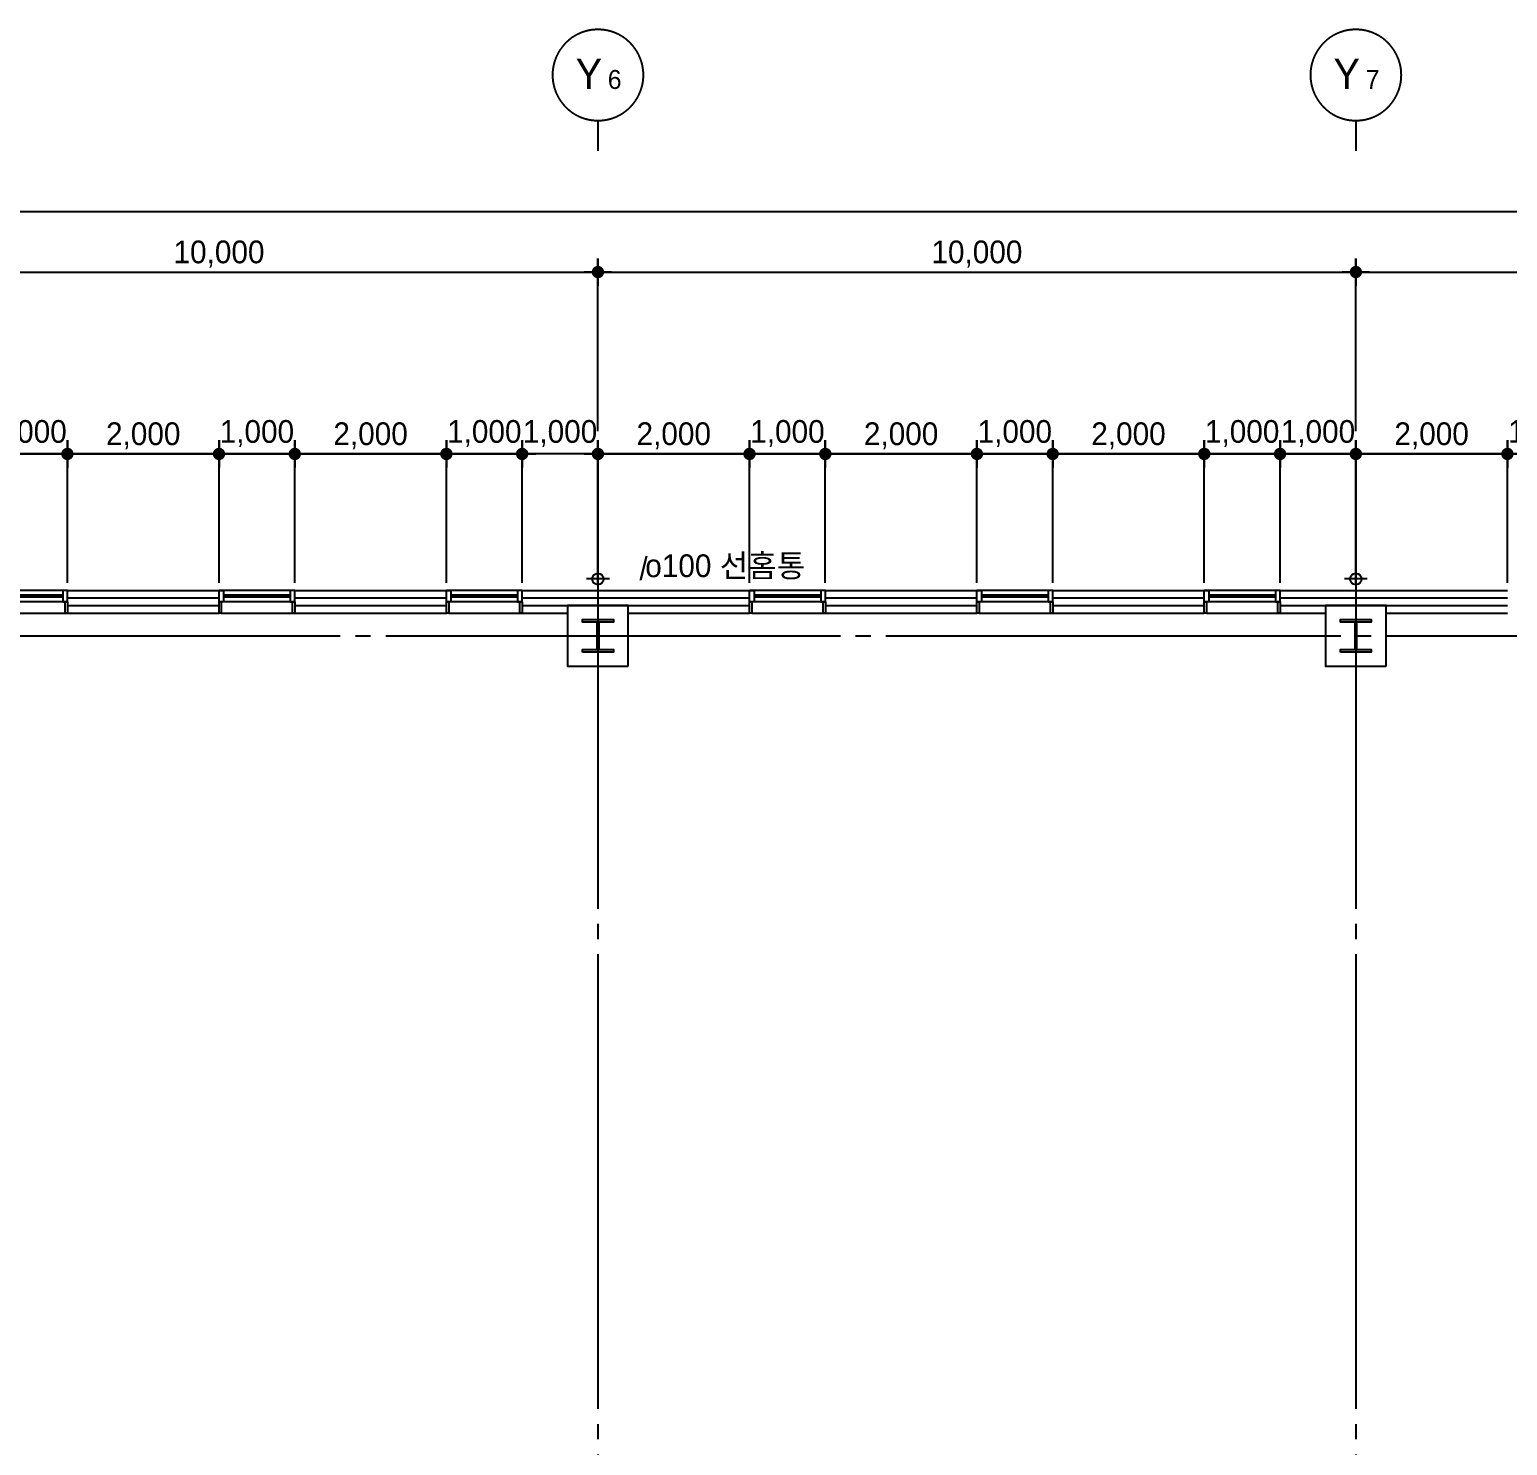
# Model space of a CAD drawing. Extents: x 14243673 to 14321835, y -1804798 to -1750552.
# Drawn here: x 14284173 to 14303673, y -1772232 to -1753549 of the extents above; entities that cross this region are included whole.
import ezdxf
from ezdxf.enums import TextEntityAlignment as Align

# ---------------------------------------------------------------- set-up
doc = ezdxf.new("R2010")
doc.units = 0
doc.header["$LTSCALE"] = 100
doc.header["$MEASUREMENT"] = 0
doc.header["$PDSIZE"] = -10
doc.linetypes.add('CEN', pattern=[66, 60, -2, 2, -2])
doc.layers.get('0').update_dxf_attribs({"linetype": 'CONTINUOUS'})
doc.layers.get('Defpoints').update_dxf_attribs({"linetype": 'CONTINUOUS'})
for name, color, linetype in [('0-내벽고정식', 7, 'CONTINUOUS'), ('AXIS', 7, 'CEN'), ('CEN', 1, 'CEN'), ('COL', 2, 'CONTINUOUS'), ('col2', 3, 'CONTINUOUS'), ('DIM', 7, 'CONTINUOUS'), ('TEXT1', 7, 'CONTINUOUS'), ('WALL-UNKNOWN', 3, 'CONTINUOUS'), ('WID', 4, 'CONTINUOUS'), ('우수드레인', 8, 'CONTINUOUS')]:
    doc.layers.add(name, color=color, linetype=linetype)
doc.styles.add('HY울를도M', font='HYWULM.TTF')
doc.styles.add('굴림', font='H2HDRM.TTF')
doc.styles.add('돋음', font='Dotum.ttf', dxfattribs={"height": 3})
doc.dimstyles.new('DIM100', dxfattribs={"dimtxt": 300, "dimasz": 120, "dimexe": 1, "dimexo": 100, "dimgap": 60, "dimtad": 1, "dimdec": 4, "dimzin": 0, "dimdsep": 46, "dimlunit": 6, "dimtxsty": '굴림', "dimblk": 'DOTT', "dimcen": 0.09, "dimadec": 0, "dimazin": 0, "dimtfac": 1, "dimtdec": 4, "dimtofl": 0, "dimtmove": 2, "dimatfit": 2, "dimldrblk": 'DOTT', "dimfxl": 1, "dimtolj": 1, "dimtzin": 0, "dimarcsym": 0})
doc.dimstyles.new('DIM50', dxfattribs={"dimscale": 50, "dimtxt": 3, "dimasz": 1.2, "dimexe": 1, "dimexo": 1, "dimgap": 0.6, "dimtad": 1, "dimdec": 4, "dimzin": 0, "dimdsep": 46, "dimlunit": 6, "dimtxsty": '굴림', "dimblk": 'DOTT', "dimcen": 0.09, "dimadec": 0, "dimazin": 0, "dimtfac": 1, "dimtdec": 4, "dimtofl": 0, "dimtmove": 2, "dimatfit": 2, "dimldrblk": 'DOTT', "dimfxl": 1, "dimtolj": 1, "dimtzin": 0, "dimarcsym": 0})

# ---------------------------------------------------------------- blocks, each defined once
blk = doc.blocks.new('DOTT')
for p, q in [((-1.5, 0), (1.5, 0)), ((0, 1.5), (0, -1.5))]:
    blk.add_line(p, q)
at = {"color": 6, "const_width": 0.68}
blk.add_lwpolyline([(-0.34, 0, 1), (0.34, 0, 1)], format="xyb", close=True, dxfattribs=at)
blk = doc.blocks.new('*D18')
at = {"layer": 'Defpoints', "color": 0, "lineweight": -3}
for p in [(14311673, -1755949), (14251673, -1759149), (14311673, -1759149)]:
    blk.add_point(p, dxfattribs=at)
at = {"layer": 'DIM', "color": 7, "lineweight": -2}
for p, q in [((14251673, -1758849), (14251673, -1755849)), ((14251793, -1755949), (14311553, -1755949)), ((14311673, -1758849), (14311673, -1755849))]:
    blk.add_line(p, q, dxfattribs=at)
at = {"layer": 'DIM', "color": 7, "lineweight": -2, "xscale": 120, "yscale": 120, "zscale": 120, "rotation": 180}
blk.add_blockref('DOTT', (14251673, -1755949), dxfattribs=at)
at = {"layer": 'DIM', "color": 7, "lineweight": -2, "xscale": 120, "yscale": 120, "zscale": 120}
blk.add_blockref('DOTT', (14311673, -1755949), dxfattribs=at)
at = {"layer": 'DIM', "color": 3, "insert": (14281673, -1755710), "char_height": 300, "attachment_point": 5, "style": '굴림'}
blk.add_mtext('\\A1;60,000', dxfattribs=at)
blk = doc.blocks.new('*D22')
at = {"layer": 'Defpoints', "color": 0, "lineweight": -3}
for p in [(14291673, -1756749), (14281673, -1759149), (14291673, -1759149)]:
    blk.add_point(p, dxfattribs=at)
at = {"layer": 'DIM', "color": 7, "lineweight": -2}
for p, q in [((14281673, -1758849), (14281673, -1756649)), ((14281793, -1756749), (14291553, -1756749)), ((14291673, -1758849), (14291673, -1756649))]:
    blk.add_line(p, q, dxfattribs=at)
at = {"layer": 'DIM', "color": 7, "lineweight": -2, "xscale": 120, "yscale": 120, "zscale": 120, "rotation": 180}
blk.add_blockref('DOTT', (14281673, -1756749), dxfattribs=at)
at = {"layer": 'DIM', "color": 7, "lineweight": -2, "xscale": 120, "yscale": 120, "zscale": 120}
blk.add_blockref('DOTT', (14291673, -1756749), dxfattribs=at)
at = {"layer": 'DIM', "color": 3, "insert": (14286673, -1756511), "char_height": 300, "attachment_point": 5, "style": '굴림'}
blk.add_mtext('\\A1;10,000', dxfattribs=at)
blk = doc.blocks.new('*D23')
at = {"layer": 'Defpoints', "color": 0, "lineweight": -3}
for p in [(14301673, -1756749), (14291673, -1759149), (14301673, -1759149)]:
    blk.add_point(p, dxfattribs=at)
at = {"layer": 'DIM', "color": 7, "lineweight": -2}
for p, q in [((14291673, -1758849), (14291673, -1756649)), ((14291793, -1756749), (14301553, -1756749)), ((14301673, -1758849), (14301673, -1756649))]:
    blk.add_line(p, q, dxfattribs=at)
at = {"layer": 'DIM', "color": 7, "lineweight": -2, "xscale": 120, "yscale": 120, "zscale": 120, "rotation": 180}
blk.add_blockref('DOTT', (14291673, -1756749), dxfattribs=at)
at = {"layer": 'DIM', "color": 7, "lineweight": -2, "xscale": 120, "yscale": 120, "zscale": 120}
blk.add_blockref('DOTT', (14301673, -1756749), dxfattribs=at)
at = {"layer": 'DIM', "color": 3, "insert": (14296673, -1756511), "char_height": 300, "attachment_point": 5, "style": '굴림'}
blk.add_mtext('\\A1;10,000', dxfattribs=at)
blk = doc.blocks.new('*D24')
at = {"layer": 'Defpoints', "color": 0, "lineweight": -3}
for p in [(14311673, -1756749), (14301673, -1759149), (14311673, -1759149)]:
    blk.add_point(p, dxfattribs=at)
at = {"layer": 'DIM', "color": 7, "lineweight": -2}
for p, q in [((14301673, -1758849), (14301673, -1756649)), ((14301793, -1756749), (14311553, -1756749)), ((14311673, -1758849), (14311673, -1756649))]:
    blk.add_line(p, q, dxfattribs=at)
at = {"layer": 'DIM', "color": 7, "lineweight": -2, "xscale": 120, "yscale": 120, "zscale": 120, "rotation": 180}
blk.add_blockref('DOTT', (14301673, -1756749), dxfattribs=at)
at = {"layer": 'DIM', "color": 7, "lineweight": -2, "xscale": 120, "yscale": 120, "zscale": 120}
blk.add_blockref('DOTT', (14311673, -1756749), dxfattribs=at)
at = {"layer": 'DIM', "color": 3, "insert": (14306673, -1756511), "char_height": 300, "attachment_point": 5, "style": '굴림'}
blk.add_mtext('\\A1;10,000', dxfattribs=at)
blk = doc.blocks.new('BOMBOM_S')
at = {"color": 7}
blk.add_line((0, 0.4), (0, 0), dxfattribs=at)
blk.add_lwpolyline([(-0.6, 1, 1), (0.6, 1, 1), (-0.6, 1, 1)], format="xyb", dxfattribs=at)
at = {"color": 1, "style": '돋음'}
for tag, p, height in [('X', (-0.295, 0.816), 0.4), ('N', (0.129, 0.816), 0.25)]:
    blk.add_attdef(tag, p, '', height=height, dxfattribs=at)
blk = doc.blocks.new('*D57')
at = {"layer": 'Defpoints', "color": 0, "lineweight": -3, "ltscale": 3}
for p in [(14290673, -1759149), (14290673, -1760949), (14291673, -1760949)]:
    blk.add_point(p, dxfattribs=at)
at = {"layer": 'DIM', "color": 7, "lineweight": -2, "ltscale": 3}
for p, q in [((14290673, -1760849), (14290673, -1759148)), ((14291553, -1759149), (14290793, -1759149)), ((14291673, -1760849), (14291673, -1759148))]:
    blk.add_line(p, q, dxfattribs=at)
at = {"layer": 'DIM', "color": 7, "lineweight": -2, "ltscale": 3, "xscale": 120, "yscale": 120, "zscale": 120, "rotation": 180}
blk.add_blockref('DOTT', (14290673, -1759149), dxfattribs=at)
at = {"layer": 'DIM', "color": 7, "lineweight": -2, "ltscale": 3, "xscale": 120, "yscale": 120, "zscale": 120}
blk.add_blockref('DOTT', (14291673, -1759149), dxfattribs=at)
at = {"layer": 'DIM', "color": 3, "ltscale": 3, "insert": (14291173, -1758880), "char_height": 300, "attachment_point": 5, "style": '굴림'}
blk.add_mtext('\\A1;1,000', dxfattribs=at)
blk = doc.blocks.new('aw-1000-300')
at = {"layer": 'WID', "color": 8}
for p, q in [((970, 300), (0, 300)), ((0, 150), (1000, 150)), ((0, 0), (1000, 0))]:
    blk.add_line(p, q, dxfattribs=at)
at = {"layer": 'WID'}
for points in [[(0, 300), (30, 300), (30, 150), (0, 150)], [(970, 300), (1000, 300), (1000, 150), (970, 150)], [(60, 150), (0, 150), (0, 0), (60, 0)], [(60, 63), (940, 63), (940, 87), (60, 87)], [(940, 150), (1000, 150), (1000, 0), (940, 0)]]:
    blk.add_lwpolyline(points, close=True, dxfattribs=at)
blk = doc.blocks.new('*D102')
at = {"layer": 'Defpoints', "color": 0, "lineweight": -3, "ltscale": 3}
for p in [(14294673, -1759149), (14293673, -1760949), (14294673, -1760949)]:
    blk.add_point(p, dxfattribs=at)
at = {"layer": 'DIM', "color": 7, "lineweight": -2, "ltscale": 3}
for p, q in [((14293673, -1760849), (14293673, -1759148)), ((14293793, -1759149), (14294553, -1759149)), ((14294673, -1760849), (14294673, -1759148))]:
    blk.add_line(p, q, dxfattribs=at)
at = {"layer": 'DIM', "color": 7, "lineweight": -2, "ltscale": 3, "xscale": 120, "yscale": 120, "zscale": 120, "rotation": 180}
blk.add_blockref('DOTT', (14293673, -1759149), dxfattribs=at)
at = {"layer": 'DIM', "color": 7, "lineweight": -2, "ltscale": 3, "xscale": 120, "yscale": 120, "zscale": 120}
blk.add_blockref('DOTT', (14294673, -1759149), dxfattribs=at)
at = {"layer": 'DIM', "color": 3, "ltscale": 3, "insert": (14294173, -1758880), "char_height": 300, "attachment_point": 5, "style": '굴림'}
blk.add_mtext('\\A1;1,000', dxfattribs=at)
blk = doc.blocks.new('*D104')
at = {"layer": 'Defpoints', "color": 0, "lineweight": -3, "ltscale": 3}
for p in [(14297673, -1759149), (14296673, -1760949), (14297673, -1760949)]:
    blk.add_point(p, dxfattribs=at)
at = {"layer": 'DIM', "color": 7, "lineweight": -2, "ltscale": 3}
for p, q in [((14296673, -1760849), (14296673, -1759148)), ((14296793, -1759149), (14297553, -1759149)), ((14297673, -1760849), (14297673, -1759148))]:
    blk.add_line(p, q, dxfattribs=at)
at = {"layer": 'DIM', "color": 7, "lineweight": -2, "ltscale": 3, "xscale": 120, "yscale": 120, "zscale": 120, "rotation": 180}
blk.add_blockref('DOTT', (14296673, -1759149), dxfattribs=at)
at = {"layer": 'DIM', "color": 7, "lineweight": -2, "ltscale": 3, "xscale": 120, "yscale": 120, "zscale": 120}
blk.add_blockref('DOTT', (14297673, -1759149), dxfattribs=at)
at = {"layer": 'DIM', "color": 3, "ltscale": 3, "insert": (14297173, -1758880), "char_height": 300, "attachment_point": 5, "style": '굴림'}
blk.add_mtext('\\A1;1,000', dxfattribs=at)
blk = doc.blocks.new('*D105')
at = {"layer": 'Defpoints', "color": 0, "lineweight": -3, "ltscale": 3}
for p in [(14299673, -1759149), (14297673, -1760949), (14299673, -1760949)]:
    blk.add_point(p, dxfattribs=at)
at = {"layer": 'DIM', "color": 7, "lineweight": -2, "ltscale": 3}
for p, q in [((14297673, -1760849), (14297673, -1759148)), ((14297793, -1759149), (14299553, -1759149)), ((14299673, -1760849), (14299673, -1759148))]:
    blk.add_line(p, q, dxfattribs=at)
at = {"layer": 'DIM', "color": 7, "lineweight": -2, "ltscale": 3, "xscale": 120, "yscale": 120, "zscale": 120, "rotation": 180}
blk.add_blockref('DOTT', (14297673, -1759149), dxfattribs=at)
at = {"layer": 'DIM', "color": 7, "lineweight": -2, "ltscale": 3, "xscale": 120, "yscale": 120, "zscale": 120}
blk.add_blockref('DOTT', (14299673, -1759149), dxfattribs=at)
at = {"layer": 'DIM', "color": 3, "ltscale": 3, "insert": (14298673, -1758910), "char_height": 300, "attachment_point": 5, "style": '굴림'}
blk.add_mtext('\\A1;2,000', dxfattribs=at)
blk = doc.blocks.new('*D106')
at = {"layer": 'Defpoints', "color": 0, "lineweight": -3, "ltscale": 3}
for p in [(14296673, -1759149), (14294673, -1760949), (14296673, -1760949)]:
    blk.add_point(p, dxfattribs=at)
at = {"layer": 'DIM', "color": 7, "lineweight": -2, "ltscale": 3}
for p, q in [((14294673, -1760849), (14294673, -1759148)), ((14294793, -1759149), (14296553, -1759149)), ((14296673, -1760849), (14296673, -1759148))]:
    blk.add_line(p, q, dxfattribs=at)
at = {"layer": 'DIM', "color": 7, "lineweight": -2, "ltscale": 3, "xscale": 120, "yscale": 120, "zscale": 120, "rotation": 180}
blk.add_blockref('DOTT', (14294673, -1759149), dxfattribs=at)
at = {"layer": 'DIM', "color": 7, "lineweight": -2, "ltscale": 3, "xscale": 120, "yscale": 120, "zscale": 120}
blk.add_blockref('DOTT', (14296673, -1759149), dxfattribs=at)
at = {"layer": 'DIM', "color": 3, "ltscale": 3, "insert": (14295673, -1758910), "char_height": 300, "attachment_point": 5, "style": '굴림'}
blk.add_mtext('\\A1;2,000', dxfattribs=at)
blk = doc.blocks.new('*D107')
at = {"layer": 'Defpoints', "color": 0, "lineweight": -3, "ltscale": 3}
for p in [(14304673, -1759149), (14303673, -1760949), (14304673, -1760949)]:
    blk.add_point(p, dxfattribs=at)
at = {"layer": 'DIM', "color": 7, "lineweight": -2, "ltscale": 3}
for p, q in [((14303673, -1760849), (14303673, -1759148)), ((14303793, -1759149), (14304553, -1759149)), ((14304673, -1760849), (14304673, -1759148))]:
    blk.add_line(p, q, dxfattribs=at)
at = {"layer": 'DIM', "color": 7, "lineweight": -2, "ltscale": 3, "xscale": 120, "yscale": 120, "zscale": 120, "rotation": 180}
blk.add_blockref('DOTT', (14303673, -1759149), dxfattribs=at)
at = {"layer": 'DIM', "color": 7, "lineweight": -2, "ltscale": 3, "xscale": 120, "yscale": 120, "zscale": 120}
blk.add_blockref('DOTT', (14304673, -1759149), dxfattribs=at)
at = {"layer": 'DIM', "color": 3, "ltscale": 3, "insert": (14304173, -1758880), "char_height": 300, "attachment_point": 5, "style": '굴림'}
blk.add_mtext('\\A1;1,000', dxfattribs=at)
blk = doc.blocks.new('*D108')
at = {"layer": 'Defpoints', "color": 0, "lineweight": -3, "ltscale": 3}
for p in [(14300673, -1759149), (14299673, -1760949), (14300673, -1760949)]:
    blk.add_point(p, dxfattribs=at)
at = {"layer": 'DIM', "color": 7, "lineweight": -2, "ltscale": 3}
for p, q in [((14299673, -1760849), (14299673, -1759148)), ((14299793, -1759149), (14300553, -1759149)), ((14300673, -1760849), (14300673, -1759148))]:
    blk.add_line(p, q, dxfattribs=at)
at = {"layer": 'DIM', "color": 7, "lineweight": -2, "ltscale": 3, "xscale": 120, "yscale": 120, "zscale": 120, "rotation": 180}
blk.add_blockref('DOTT', (14299673, -1759149), dxfattribs=at)
at = {"layer": 'DIM', "color": 7, "lineweight": -2, "ltscale": 3, "xscale": 120, "yscale": 120, "zscale": 120}
blk.add_blockref('DOTT', (14300673, -1759149), dxfattribs=at)
at = {"layer": 'DIM', "color": 3, "ltscale": 3, "insert": (14300173, -1758880), "char_height": 300, "attachment_point": 5, "style": '굴림'}
blk.add_mtext('\\A1;1,000', dxfattribs=at)
blk = doc.blocks.new('*D109')
at = {"layer": 'Defpoints', "color": 0, "lineweight": -3, "ltscale": 3}
for p in [(14293673, -1759149), (14291673, -1760949), (14293673, -1760949)]:
    blk.add_point(p, dxfattribs=at)
at = {"layer": 'DIM', "color": 7, "lineweight": -2, "ltscale": 3}
for p, q in [((14291673, -1760849), (14291673, -1759148)), ((14291793, -1759149), (14293553, -1759149)), ((14293673, -1760849), (14293673, -1759148))]:
    blk.add_line(p, q, dxfattribs=at)
at = {"layer": 'DIM', "color": 7, "lineweight": -2, "ltscale": 3, "xscale": 120, "yscale": 120, "zscale": 120, "rotation": 180}
blk.add_blockref('DOTT', (14291673, -1759149), dxfattribs=at)
at = {"layer": 'DIM', "color": 7, "lineweight": -2, "ltscale": 3, "xscale": 120, "yscale": 120, "zscale": 120}
blk.add_blockref('DOTT', (14293673, -1759149), dxfattribs=at)
at = {"layer": 'DIM', "color": 3, "ltscale": 3, "insert": (14292673, -1758910), "char_height": 300, "attachment_point": 5, "style": '굴림'}
blk.add_mtext('\\A1;2,000', dxfattribs=at)
blk = doc.blocks.new('*D110')
at = {"layer": 'Defpoints', "color": 0, "lineweight": -3, "ltscale": 3}
for p in [(14301673, -1759149), (14300673, -1760949), (14301673, -1760949)]:
    blk.add_point(p, dxfattribs=at)
at = {"layer": 'DIM', "color": 7, "lineweight": -2, "ltscale": 3}
for p, q in [((14300673, -1760849), (14300673, -1759148)), ((14300793, -1759149), (14301553, -1759149)), ((14301673, -1760849), (14301673, -1759148))]:
    blk.add_line(p, q, dxfattribs=at)
at = {"layer": 'DIM', "color": 7, "lineweight": -2, "ltscale": 3, "xscale": 120, "yscale": 120, "zscale": 120, "rotation": 180}
blk.add_blockref('DOTT', (14300673, -1759149), dxfattribs=at)
at = {"layer": 'DIM', "color": 7, "lineweight": -2, "ltscale": 3, "xscale": 120, "yscale": 120, "zscale": 120}
blk.add_blockref('DOTT', (14301673, -1759149), dxfattribs=at)
at = {"layer": 'DIM', "color": 3, "ltscale": 3, "insert": (14301173, -1758880), "char_height": 300, "attachment_point": 5, "style": '굴림'}
blk.add_mtext('\\A1;1,000', dxfattribs=at)
blk = doc.blocks.new('*D114')
at = {"layer": 'Defpoints', "color": 0, "lineweight": -3, "ltscale": 3}
for p in [(14303673, -1759149), (14301673, -1760949), (14303673, -1760949)]:
    blk.add_point(p, dxfattribs=at)
at = {"layer": 'DIM', "color": 7, "lineweight": -2, "ltscale": 3}
for p, q in [((14301673, -1760849), (14301673, -1759148)), ((14301793, -1759149), (14303553, -1759149)), ((14303673, -1760849), (14303673, -1759148))]:
    blk.add_line(p, q, dxfattribs=at)
at = {"layer": 'DIM', "color": 7, "lineweight": -2, "ltscale": 3, "xscale": 120, "yscale": 120, "zscale": 120, "rotation": 180}
blk.add_blockref('DOTT', (14301673, -1759149), dxfattribs=at)
at = {"layer": 'DIM', "color": 7, "lineweight": -2, "ltscale": 3, "xscale": 120, "yscale": 120, "zscale": 120}
blk.add_blockref('DOTT', (14303673, -1759149), dxfattribs=at)
at = {"layer": 'DIM', "color": 3, "ltscale": 3, "insert": (14302673, -1758910), "char_height": 300, "attachment_point": 5, "style": '굴림'}
blk.add_mtext('\\A1;2,000', dxfattribs=at)
blk = doc.blocks.new('*D158')
at = {"layer": 'Defpoints', "color": 0, "lineweight": -3, "ltscale": 3}
for p in [(14284673, -1759149), (14283673, -1760949), (14284673, -1760949)]:
    blk.add_point(p, dxfattribs=at)
at = {"layer": 'DIM', "color": 7, "lineweight": -2, "ltscale": 3}
for p, q in [((14283673, -1760849), (14283673, -1759148)), ((14283793, -1759149), (14284553, -1759149)), ((14284673, -1760849), (14284673, -1759148))]:
    blk.add_line(p, q, dxfattribs=at)
at = {"layer": 'DIM', "color": 7, "lineweight": -2, "ltscale": 3, "xscale": 120, "yscale": 120, "zscale": 120, "rotation": 180}
blk.add_blockref('DOTT', (14283673, -1759149), dxfattribs=at)
at = {"layer": 'DIM', "color": 7, "lineweight": -2, "ltscale": 3, "xscale": 120, "yscale": 120, "zscale": 120}
blk.add_blockref('DOTT', (14284673, -1759149), dxfattribs=at)
at = {"layer": 'DIM', "color": 3, "ltscale": 3, "insert": (14284173, -1758880), "char_height": 300, "attachment_point": 5, "style": '굴림'}
blk.add_mtext('\\A1;1,000', dxfattribs=at)
blk = doc.blocks.new('*D159')
at = {"layer": 'Defpoints', "color": 0, "lineweight": -3, "ltscale": 3}
for p in [(14289673, -1759149), (14287673, -1760949), (14289673, -1760949)]:
    blk.add_point(p, dxfattribs=at)
at = {"layer": 'DIM', "color": 7, "lineweight": -2, "ltscale": 3}
for p, q in [((14287673, -1760849), (14287673, -1759148)), ((14287793, -1759149), (14289553, -1759149)), ((14289673, -1760849), (14289673, -1759148))]:
    blk.add_line(p, q, dxfattribs=at)
at = {"layer": 'DIM', "color": 7, "lineweight": -2, "ltscale": 3, "xscale": 120, "yscale": 120, "zscale": 120, "rotation": 180}
blk.add_blockref('DOTT', (14287673, -1759149), dxfattribs=at)
at = {"layer": 'DIM', "color": 7, "lineweight": -2, "ltscale": 3, "xscale": 120, "yscale": 120, "zscale": 120}
blk.add_blockref('DOTT', (14289673, -1759149), dxfattribs=at)
at = {"layer": 'DIM', "color": 3, "ltscale": 3, "insert": (14288673, -1758910), "char_height": 300, "attachment_point": 5, "style": '굴림'}
blk.add_mtext('\\A1;2,000', dxfattribs=at)
blk = doc.blocks.new('*D160')
at = {"layer": 'Defpoints', "color": 0, "lineweight": -3, "ltscale": 3}
for p in [(14287673, -1759149), (14286673, -1760949), (14287673, -1760949)]:
    blk.add_point(p, dxfattribs=at)
at = {"layer": 'DIM', "color": 7, "lineweight": -2, "ltscale": 3}
for p, q in [((14286673, -1760849), (14286673, -1759148)), ((14286793, -1759149), (14287553, -1759149)), ((14287673, -1760849), (14287673, -1759148))]:
    blk.add_line(p, q, dxfattribs=at)
at = {"layer": 'DIM', "color": 7, "lineweight": -2, "ltscale": 3, "xscale": 120, "yscale": 120, "zscale": 120, "rotation": 180}
blk.add_blockref('DOTT', (14286673, -1759149), dxfattribs=at)
at = {"layer": 'DIM', "color": 7, "lineweight": -2, "ltscale": 3, "xscale": 120, "yscale": 120, "zscale": 120}
blk.add_blockref('DOTT', (14287673, -1759149), dxfattribs=at)
at = {"layer": 'DIM', "color": 3, "ltscale": 3, "insert": (14287173, -1758880), "char_height": 300, "attachment_point": 5, "style": '굴림'}
blk.add_mtext('\\A1;1,000', dxfattribs=at)
blk = doc.blocks.new('*D161')
at = {"layer": 'Defpoints', "color": 0, "lineweight": -3, "ltscale": 3}
for p in [(14286673, -1759149), (14284673, -1760949), (14286673, -1760949)]:
    blk.add_point(p, dxfattribs=at)
at = {"layer": 'DIM', "color": 7, "lineweight": -2, "ltscale": 3}
for p, q in [((14284673, -1760849), (14284673, -1759148)), ((14284793, -1759149), (14286553, -1759149)), ((14286673, -1760849), (14286673, -1759148))]:
    blk.add_line(p, q, dxfattribs=at)
at = {"layer": 'DIM', "color": 7, "lineweight": -2, "ltscale": 3, "xscale": 120, "yscale": 120, "zscale": 120, "rotation": 180}
blk.add_blockref('DOTT', (14284673, -1759149), dxfattribs=at)
at = {"layer": 'DIM', "color": 7, "lineweight": -2, "ltscale": 3, "xscale": 120, "yscale": 120, "zscale": 120}
blk.add_blockref('DOTT', (14286673, -1759149), dxfattribs=at)
at = {"layer": 'DIM', "color": 3, "ltscale": 3, "insert": (14285673, -1758910), "char_height": 300, "attachment_point": 5, "style": '굴림'}
blk.add_mtext('\\A1;2,000', dxfattribs=at)
blk = doc.blocks.new('*D163')
at = {"layer": 'Defpoints', "color": 0, "lineweight": -3, "ltscale": 3}
for p in [(14290673, -1759149), (14289673, -1760949), (14290673, -1760949)]:
    blk.add_point(p, dxfattribs=at)
at = {"layer": 'DIM', "color": 7, "lineweight": -2, "ltscale": 3}
for p, q in [((14289673, -1760849), (14289673, -1759148)), ((14289793, -1759149), (14290553, -1759149)), ((14290673, -1760849), (14290673, -1759148))]:
    blk.add_line(p, q, dxfattribs=at)
at = {"layer": 'DIM', "color": 7, "lineweight": -2, "ltscale": 3, "xscale": 120, "yscale": 120, "zscale": 120, "rotation": 180}
blk.add_blockref('DOTT', (14289673, -1759149), dxfattribs=at)
at = {"layer": 'DIM', "color": 7, "lineweight": -2, "ltscale": 3, "xscale": 120, "yscale": 120, "zscale": 120}
blk.add_blockref('DOTT', (14290673, -1759149), dxfattribs=at)
at = {"layer": 'DIM', "color": 3, "ltscale": 3, "insert": (14290173, -1758880), "char_height": 300, "attachment_point": 5, "style": '굴림'}
blk.add_mtext('\\A1;1,000', dxfattribs=at)

msp = doc.modelspace()

# ---------------------------------------------------------------- linework, layer by layer
at = {"layer": '0-내벽고정식'}
for p, q in [((14284673.21251, -1761249.19177), (14286673.21251, -1761249.19177)), ((14287673.21251, -1761249.19177), (14289673.21251, -1761249.19177)), ((14290673.21251, -1761249.19177), (14291273.21251, -1761249.19177)), ((14292073.21251, -1761249.19177), (14293673.21251, -1761249.19177)), ((14294673.21251, -1761249.19177), (14296673.21251, -1761249.19177)), ((14297673.21251, -1761249.19177), (14299673.21251, -1761249.19177)), ((14300673.21251, -1761249.19177), (14301273.21251, -1761249.19177)), ((14302073.21251, -1761249.19177), (14303673.21251, -1761249.19177))]:
    msp.add_line(p, q, dxfattribs=at)
at = {"layer": 'CEN', "linetype": 'CEN'}
for p, q in [((14291673.21251, -1759149.19177), (14291673.21251, -1799049.19177)), ((14301673.21251, -1759149.19177), (14301673.21251, -1799049.19177)), ((14249273.21251, -1761549.19177), (14313273.21251, -1761549.19177))]:
    msp.add_line(p, q, dxfattribs=at)
at = {"layer": 'COL'}
for points in [[(14292073.21251, -1761949.19177), (14292073.21251, -1761149.19177), (14291273.21251, -1761149.19177), (14291273.21251, -1761949.19177)], [(14302073.21251, -1761949.19177), (14302073.21251, -1761149.19177), (14301273.21251, -1761149.19177), (14301273.21251, -1761949.19177)]]:
    msp.add_lwpolyline(points, close=True, dxfattribs=at)
at = {"layer": 'col2'}
for points in [[(14291469.71251, -1761763.19177), (14291469.71251, -1761728.19177), (14291663.21251, -1761728.19177), (14291663.21251, -1761370.19177), (14291469.71251, -1761370.19177), (14291469.71251, -1761335.19177), (14291876.71251, -1761335.19177), (14291876.71251, -1761370.19177), (14291683.21251, -1761370.19177), (14291683.21251, -1761728.19177), (14291876.71251, -1761728.19177), (14291876.71251, -1761763.19177)], [(14301469.71251, -1761763.19177), (14301469.71251, -1761728.19177), (14301663.21251, -1761728.19177), (14301663.21251, -1761370.19177), (14301469.71251, -1761370.19177), (14301469.71251, -1761335.19177), (14301876.71251, -1761335.19177), (14301876.71251, -1761370.19177), (14301683.21251, -1761370.19177), (14301683.21251, -1761728.19177), (14301876.71251, -1761728.19177), (14301876.71251, -1761763.19177)]]:
    msp.add_lwpolyline(points, close=True, dxfattribs=at)
at = {"layer": 'Defpoints', "color": 76}
msp.add_lwpolyline([(14249273.21251, -1799049.19177), (14313273.21251, -1799049.19177), (14313273.21251, -1759149.19177), (14249273.21251, -1759149.19177)], close=True, dxfattribs=at)
at = {"layer": 'WALL-UNKNOWN', "color": 4}
for p, q in [((14284673.21251, -1760949.19177), (14286673.21251, -1760949.19177)), ((14287673.21251, -1760949.19177), (14289673.21251, -1760949.19177)), ((14290673.21251, -1760949.19177), (14293673.21251, -1760949.19177)), ((14294673.21251, -1760949.19177), (14296673.21251, -1760949.19177)), ((14297673.21251, -1760949.19177), (14299673.21251, -1760949.19177)), ((14300673.21251, -1760949.19177), (14303673.21251, -1760949.19177)), ((14284673.21251, -1761049.19177), (14286673.21251, -1761049.19177)), ((14284673.21251, -1761149.19177), (14286673.21251, -1761149.19177)), ((14287673.21251, -1761049.19177), (14289673.21251, -1761049.19177)), ((14287673.21251, -1761149.19177), (14289673.21251, -1761149.19177)), ((14290673.21251, -1761049.19177), (14293673.21251, -1761049.19177)), ((14290673.21251, -1761149.19177), (14293673.21251, -1761149.19177)), ((14294673.21251, -1761049.19177), (14296673.21251, -1761049.19177)), ((14294673.21251, -1761149.19177), (14296673.21251, -1761149.19177)), ((14297673.21251, -1761049.19177), (14299673.21251, -1761049.19177)), ((14297673.21251, -1761149.19177), (14299673.21251, -1761149.19177)), ((14300673.21251, -1761049.19177), (14303673.21251, -1761049.19177)), ((14300673.21251, -1761149.19177), (14303673.21251, -1761149.19177))]:
    msp.add_line(p, q, dxfattribs=at)
at = {"layer": '우수드레인', "color": 1, "ltscale": 2}
for p, q in [((14291673.21251, -1760649.00517), (14291673.21251, -1760949.00517)), ((14301673.21251, -1760648.97414), (14301673.21251, -1760948.97414)), ((14291823.21251, -1760799.00517), (14291523.21251, -1760799.00517)), ((14291773.21251, -1760799.00517), (14291573.21251, -1760799.00517)), ((14291673.21251, -1760699.00517), (14291673.21251, -1760899.00517)), ((14301823.21251, -1760798.97414), (14301523.21251, -1760798.97414)), ((14301773.21251, -1760798.97414), (14301573.21251, -1760798.97414)), ((14301673.21251, -1760698.97414), (14301673.21251, -1760898.97414))]:
    msp.add_line(p, q, dxfattribs=at)
at = {"layer": '우수드레인', "color": 7, "ltscale": 2}
for centre in [(14291673.21251, -1760799.00517), (14301673.21251, -1760798.97414)]:
    msp.add_circle(centre, 75, dxfattribs=at)

# ---------------------------------------------------------------- block references
at = {"layer": 'AXIS', "xscale": 1000, "yscale": 1000, "zscale": 1000}
for p, values in [((14291673.21251, -1755149.19177), {'X': 'Y', 'N': '6'}), ((14301673.21251, -1755149.19177), {'X': 'Y', 'N': '7'})]:
    msp.add_blockref('BOMBOM_S', p, dxfattribs=at).add_auto_attribs(values)
at = {"layer": 'WID', "rotation": 180}
for p in [(14284673.21251, -1760949.19177), (14287673.21251, -1760949.19177), (14290673.21251, -1760949.19177), (14294673.21251, -1760949.19177), (14297673.21251, -1760949.19177), (14300673.21251, -1760949.19177)]:
    msp.add_blockref('aw-1000-300', p, dxfattribs=at)

# ---------------------------------------------------------------- texts
at = {"layer": 'TEXT1', "style": 'HY울를도M'}
for s, p in [('o100 선홈통', (14293352.80955, -1760617.75628)), ('/', (14292274.80955, -1760654.75628))]:
    msp.add_text(s, height=300, dxfattribs=at).set_placement(p, align=Align.MIDDLE)

# ---------------------------------------------------------------- dimensions: what is measured, and where the dimension line sits
at = {"layer": 'DIM'}
for base, p1, p2, picture, middle in [((14311673.2125096992, -1755949.19177466), (14251673.2125096992, -1759149.19177466), (14311673.2125096992, -1759149.19177466), '*D18', (14281673.2125096992, -1755710.153550246)), ((14291673.21251, -1756749.19177), (14281673.21251, -1759149.19177), (14291673.21251, -1759149.19177), '*D22', (14286673.21251, -1756510.52346)), ((14301673.21251, -1756749.19177), (14291673.21251, -1759149.19177), (14301673.21251, -1759149.19177), '*D23', (14296673.21251, -1756510.52346)), ((14311673.21251, -1756749.19177), (14301673.21251, -1759149.19177), (14311673.21251, -1759149.19177), '*D24', (14306673.21251, -1756510.52346))]:
    dim = msp.add_linear_dim(base=base, p1=p1, p2=p2, dimstyle='DIM50', override={"dimscale": 100, "dimexo": 3}, dxfattribs=at)
    dim.commit()
    dim.dimension.update_dxf_attribs({"geometry": picture, "text_midpoint": middle})
at = {"layer": 'DIM', "ltscale": 3}
for base, p1, p2, picture, middle in [((14284673.21251, -1759149.19177), (14283673.21251, -1760949.19177), (14284673.21251, -1760949.19177), '*D158', (14284173.21251, -1758879.52346)), ((14287673.21251, -1759149.19177), (14286673.21251, -1760949.19177), (14287673.21251, -1760949.19177), '*D160', (14287173.21251, -1758879.52346)), ((14290673.21251, -1759149.19177), (14289673.21251, -1760949.19177), (14290673.21251, -1760949.19177), '*D163', (14290173.21251, -1758879.52346)), ((14294673.21251, -1759149.19177), (14293673.21251, -1760949.19177), (14294673.21251, -1760949.19177), '*D102', (14294173.21251, -1758879.52346)), ((14297673.21251, -1759149.19177), (14296673.21251, -1760949.19177), (14297673.21251, -1760949.19177), '*D104', (14297173.21251, -1758879.52346)), ((14300673.21251, -1759149.19177), (14299673.21251, -1760949.19177), (14300673.21251, -1760949.19177), '*D108', (14300173.21251, -1758879.52346)), ((14301673.21251, -1759149.19177), (14300673.21251, -1760949.19177), (14301673.21251, -1760949.19177), '*D110', (14301173.21251, -1758879.52346)), ((14304673.21251, -1759149.19177), (14303673.21251, -1760949.19177), (14304673.21251, -1760949.19177), '*D107', (14304173.21251, -1758879.52346)), ((14286673.21251, -1759149.19177), (14284673.21251, -1760949.19177), (14286673.21251, -1760949.19177), '*D161', (14285673.21251, -1758910.15355)), ((14289673.21251, -1759149.19177), (14287673.21251, -1760949.19177), (14289673.21251, -1760949.19177), '*D159', (14288673.21251, -1758910.15355)), ((14293673.21251, -1759149.19177), (14291673.21251, -1760949.19177), (14293673.21251, -1760949.19177), '*D109', (14292673.21251, -1758910.15355)), ((14296673.21251, -1759149.19177), (14294673.21251, -1760949.19177), (14296673.21251, -1760949.19177), '*D106', (14295673.21251, -1758910.15355)), ((14299673.21251, -1759149.19177), (14297673.21251, -1760949.19177), (14299673.21251, -1760949.19177), '*D105', (14298673.21251, -1758910.15355)), ((14303673.21251, -1759149.19177), (14301673.21251, -1760949.19177), (14303673.21251, -1760949.19177), '*D114', (14302673.21251, -1758910.15355))]:
    dim = msp.add_linear_dim(base=base, p1=p1, p2=p2, dimstyle='DIM100', dxfattribs=at)
    dim.commit()
    dim.dimension.update_dxf_attribs({"geometry": picture, "text_midpoint": middle})
dim = msp.add_linear_dim(base=(14290673.21251, -1759149.19177), p1=(14291673.21251, -1760949.19177), p2=(14290673.21251, -1760949.19177), angle=180, dimstyle='DIM100', dxfattribs=at)
dim.commit()
dim.dimension.update_dxf_attribs({"geometry": '*D57', "text_midpoint": (14291173.21251, -1758879.52346)})

doc.saveas('drawing.dxf')
